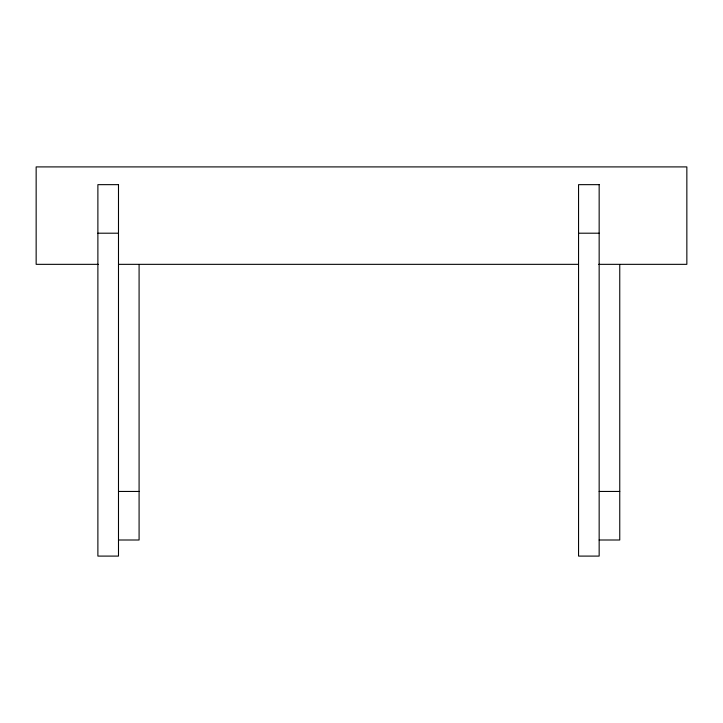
<?xml version="1.0" encoding="UTF-8"?>
<svg xmlns="http://www.w3.org/2000/svg" width="723" height="723" viewBox="0 0 723 723"><rect width="100%" height="100%" fill="white"/><g stroke="black" fill="none" stroke-linecap="round" stroke-linejoin="round"><path stroke-width="1.08" d="M97.885 233.204L118.491 233.204M578.554 233.204L599.159 233.204M98.283 264.338L36.15 264.338L36.15 166.905L686.85 166.905L686.85 264.338L598.734 264.338M118.617 264.338L578.4 264.338M118.491 491.45L139.087 491.45M599.159 491.45L619.756 491.45M118.491 540L139.087 540L139.087 264.519M599.159 540L619.756 540L619.756 264.519M118.491 184.654L97.885 184.654L97.885 556.095L118.491 556.095L118.491 184.654M599.159 184.654L578.554 184.654L578.554 556.095L599.159 556.095L599.159 184.654"/></g></svg>
